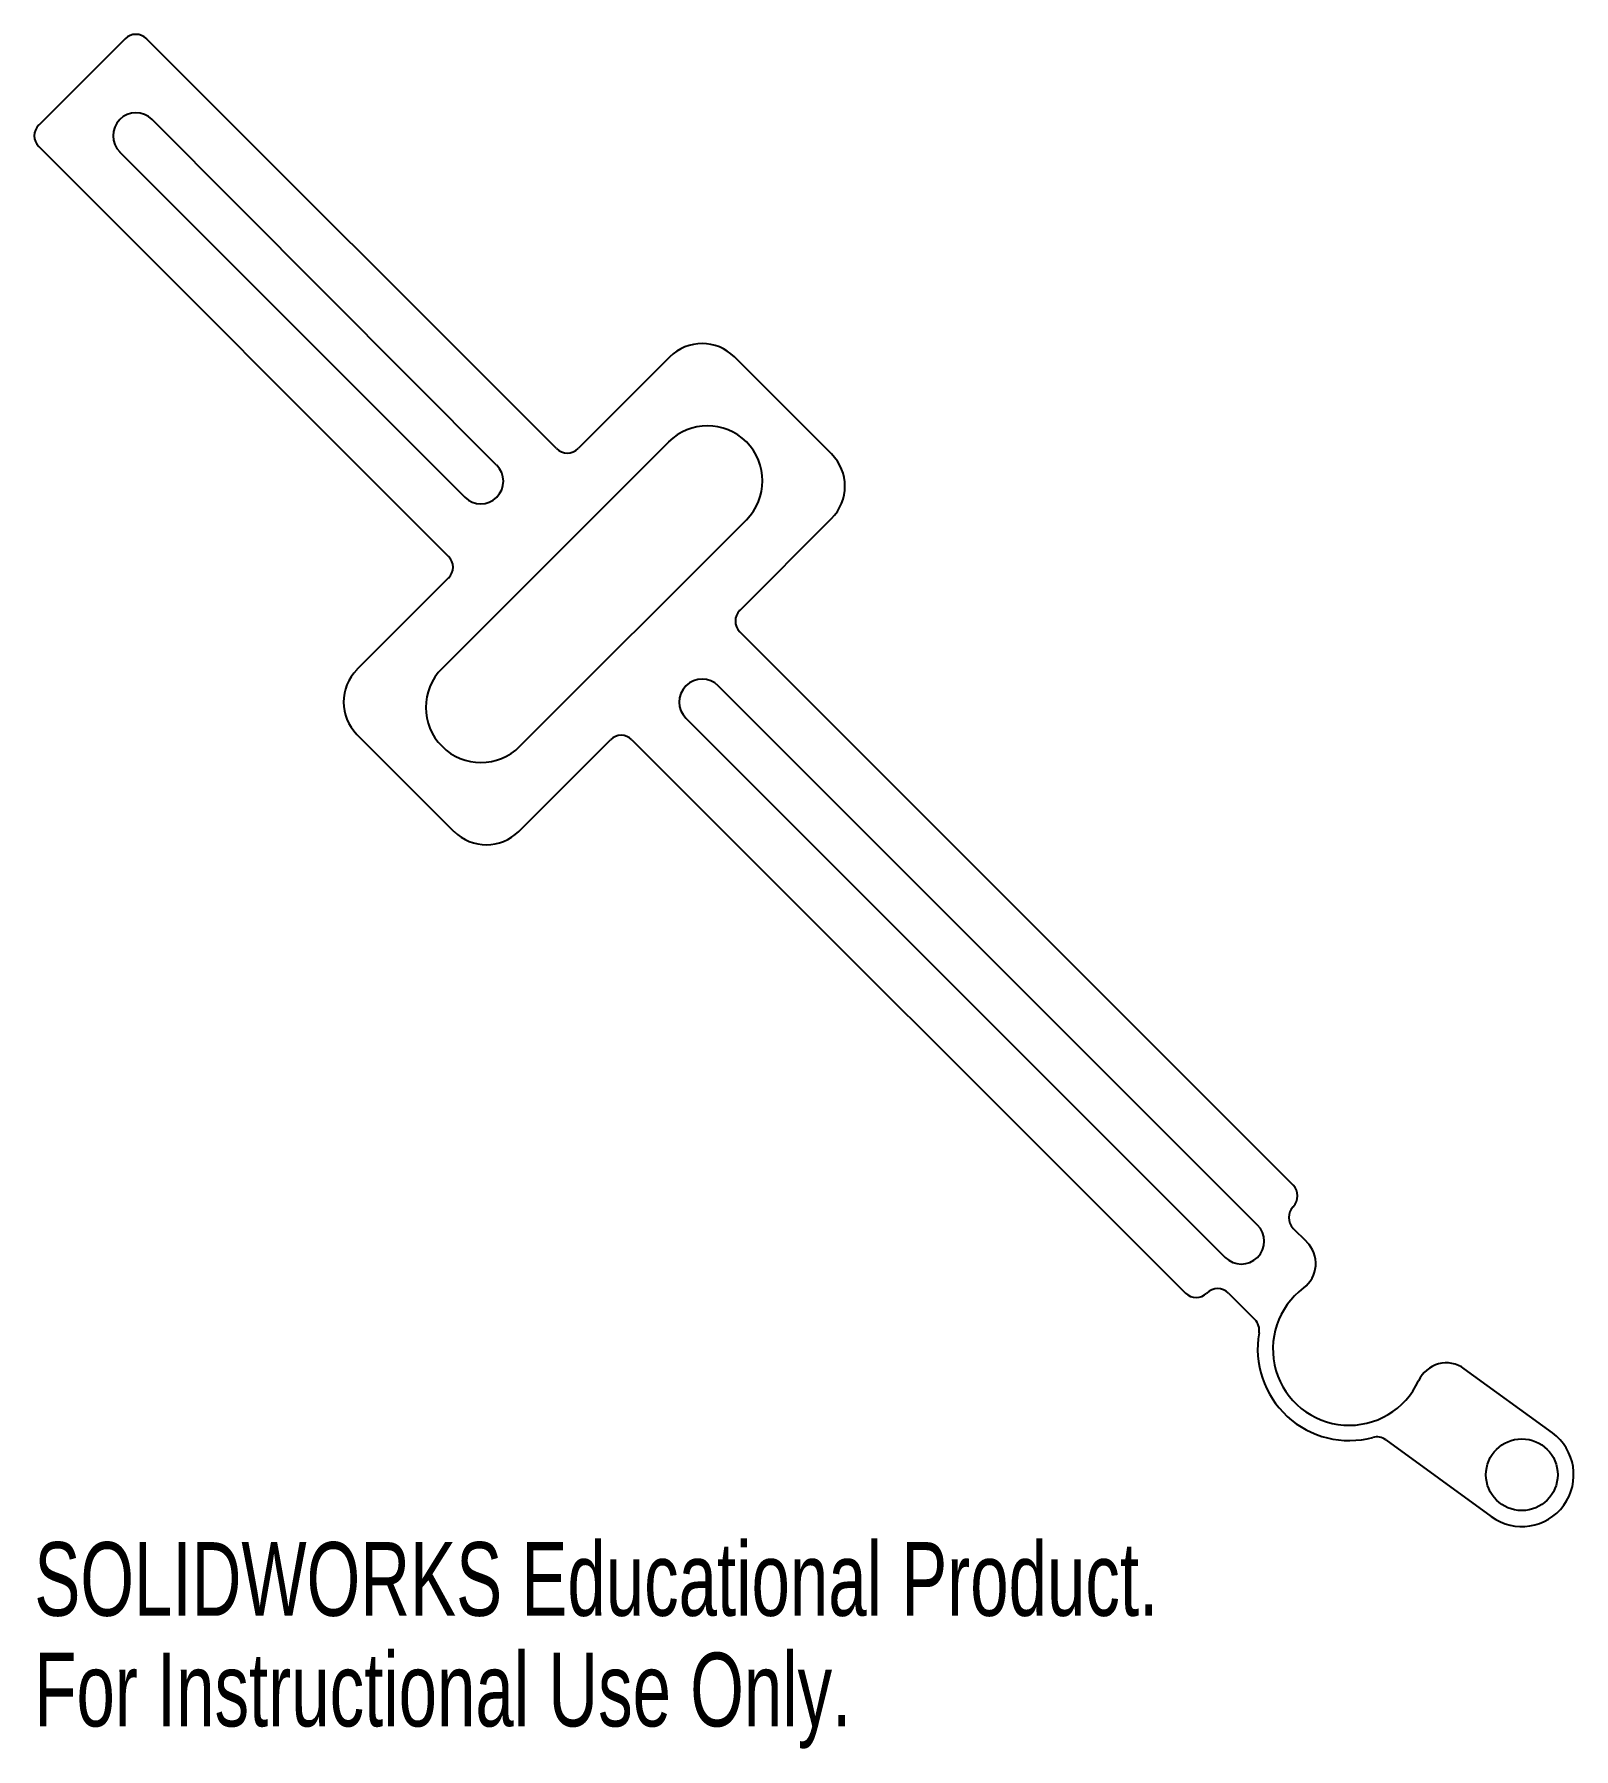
# Model space of a CAD drawing. Header units: millimetres. Extents: x 51 to 152, y -122 to -10.
import ezdxf

# ---------------------------------------------------------------- set-up
doc = ezdxf.new("R2010")
doc.units = ezdxf.units.MM
doc.styles.add('SLDTEXTSTYLE0', font='TXT', dxfattribs={"width": 0.7})

msp = doc.modelspace()

# ---------------------------------------------------------------- linework, layer by layer
at = {"color": 7, "linetype": 'Continuous', "lineweight": 25}
for p, q in [((57.21, -10.03), (51.55, -15.69)), ((85.49, -36.9), (58.62, -10.03)), ((81.57, -37.99), (58.98, -15.33)), ((51.55, -17.1), (78.42, -43.97)), ((56.85, -17.45), (79.48, -40.08)), ((92.92, -30.89), (86.91, -36.9)), ((103.52, -37.25), (97.16, -30.89)), ((92.84, -36.47), (77.99, -51.32)), ((83.1, -56.42), (97.94, -41.57)), ((97.51, -47.51), (103.52, -41.49)), ((78.42, -45.38), (72.41, -51.39)), ((133.79, -85.2), (97.51, -48.92)), ((131.45, -87.81), (96.1, -52.46)), ((93.98, -54.58), (129.33, -89.93)), ((72.41, -55.64), (78.77, -62)), ((83.02, -62), (89.03, -55.99)), ((90.44, -55.99), (126.72, -92.27)), ((134.69, -88.92), (133.79, -88.03)), ((129.55, -92.27), (131.28, -94)), ((150.78, -101.44), (145.01, -97.23)), ((139.86, -101.9), (146.78, -106.93))]:
    msp.add_line(p, q, dxfattribs=at)
msp.add_circle((148.78, -104.18), 2.35, dxfattribs=at)
for centre, radius, start, end in [((57.92, -10.74), 1, 45, 135), ((52.26, -16.39), 1, 135, 225), ((57.92, -16.39), 1.5, 45, 225), ((95.04, -33.01), 3, 45, 135), ((95.39, -39.02), 3.61, 315, 135), ((86.2, -36.19), 1, 225, 315), ((80.53, -39.04), 1.48, 225.0006, 45.0006), ((101.4, -39.37), 3, 315, 45), ((77.71, -44.68), 1, 315, 45), ((98.22, -48.21), 1, 135, 225), ((74.53, -53.52), 3, 135, 225), ((80.54, -53.87), 3.61, 135, 315), ((95.04, -53.52), 1.5, 45, 225), ((89.73, -56.7), 1, 45, 135), ((80.9, -59.88), 3, 225, 315), ((133.08, -85.9), 1, 315, 45), ((134.5, -87.32), 1, 135, 225), ((130.39, -88.87), 1.5, 225, 45), ((133.27, -90.34), 2, 306.7868, 45), ((128.84, -92.98), 1, 45, 135), ((137.46, -95.94), 5, 126.7868, 335.4677), ((127.43, -91.56), 1, 225, 315), ((130.57, -94.71), 1, 349.8499, 45), ((137.46, -95.94), 6, 169.8499, 284.9859), ((143.83, -98.85), 2, 53.9307, 155.4677), ((139.27, -102.7), 1, 53.9307, 104.9859), ((148.78, -104.18), 3.4, 233.9307, 53.9307)]:
    msp.add_arc(centre, radius, start, end, dxfattribs=at)

# ---------------------------------------------------------------- texts
at = {"color": 7, "linetype": 'Continuous', "char_height": 4.8336, "attachment_point": 1, "style": 'SLDTEXTSTYLE0'}
for s, insert in [('SOLIDWORKS Educational Product.', (51.26, -108.6)), ('For Instructional Use Only.', (51.26, -115.85))]:
    msp.add_mtext(s, dxfattribs=dict(at, insert=insert))

doc.saveas('drawing.dxf')
